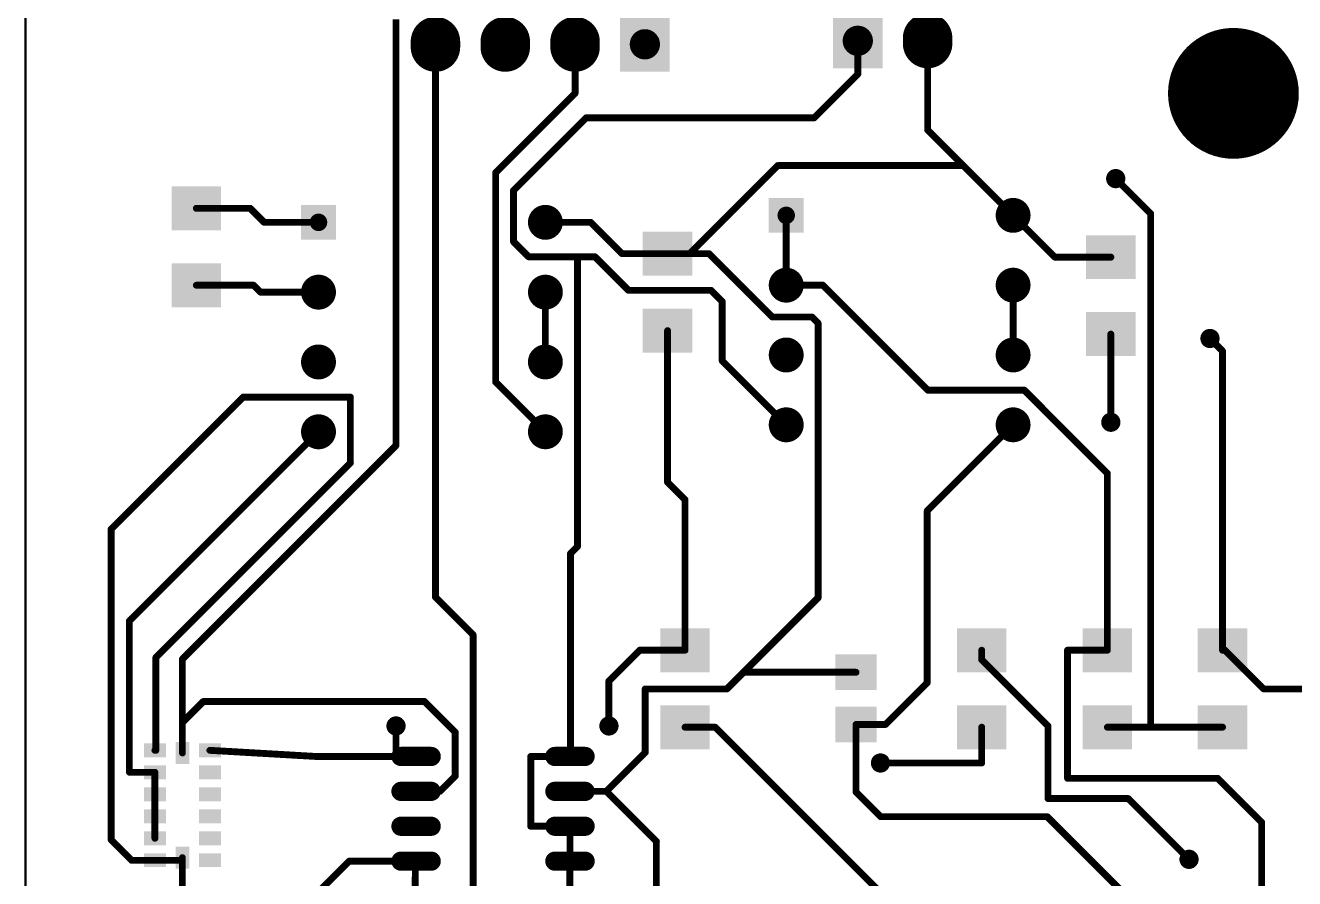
# Model space of a CAD drawing. Extents: x -199 to 545, y 218 to 570.
# Drawn here: x 229.46 to 275.64, y 441.32 to 472.36 of the extents above; entities that cross this region are included whole.
import ezdxf

# ---------------------------------------------------------------- set-up
doc = ezdxf.new("R2010")
doc.units = 0
doc.header["$MEASUREMENT"] = 0
doc.linetypes.add('PHANTOM2', pattern=[1.25, 0.625, -0.125, 0.125, -0.125, 0.125, -0.125])
doc.layers.get('0').update_dxf_attribs({"linetype": 'CONTINUOUS'})
for name, color, linetype in [('BOTTOMLAYER', 250, 'CONTINUOUS'), ('PADHOLELAYER', 255, 'CONTINUOUS'), ('TOPLAYER', 250, 'CONTINUOUS'), ('VIAHOLELAYER', 255, 'PHANTOM2')]:
    doc.layers.add(name, color=color, linetype=linetype)
doc.layers.add('Рамка2', color=7, linetype='CONTINUOUS', lineweight=25)

# ---------------------------------------------------------------- blocks, each defined once
blk = doc.blocks.new('HDR1X4___WA_2')
at = {"layer": 'BOTTOMLAYER', "const_width": 1.8}
for points in [[(2.54, 0.1), (2.54, -0.1)], [(5.08, 0.1), (5.08, -0.1)], [(7.62, 0.1), (7.62, -0.1)]]:
    blk.add_lwpolyline(points, dxfattribs=at)
at = {"layer": 'BOTTOMLAYER', "const_width": 0.9}
for points in [[(2.09, 0.1, 1), (2.99, 0.1, 1)], [(4.63, 0.1, 1), (5.53, 0.1, 1)], [(7.17, 0.1, 1), (8.07, 0.1, 1)], [(2.09, -0.1, 1), (2.99, -0.1, 1)], [(4.63, -0.1, 1), (5.53, -0.1, 1)], [(7.17, -0.1, 1), (8.07, -0.1, 1)]]:
    blk.add_lwpolyline(points, format="xyb", close=True, dxfattribs=at)
at = {"layer": 'BOTTOMLAYER'}
blk.add_solid([(-0.9, -1), (0.9, -1), (-0.9, 1), (0.9, 1)], dxfattribs=at)
at = {"layer": 'PADHOLELAYER', "const_width": 0.55}
for points in [[(-0.275, 0, 1), (0.275, 0, 1)], [(2.265, 0, 1), (2.815, 0, 1)], [(4.805, 0, 1), (5.355, 0, 1)], [(7.345, 0, 1), (7.895, 0, 1)]]:
    blk.add_lwpolyline(points, format="xyb", close=True, dxfattribs=at)
at = {"layer": 'TOPLAYER', "const_width": 1.8}
for points in [[(2.54, 0.1), (2.54, -0.1)], [(5.08, 0.1), (5.08, -0.1)], [(7.62, 0.1), (7.62, -0.1)]]:
    blk.add_lwpolyline(points, dxfattribs=at)
at = {"layer": 'TOPLAYER', "const_width": 0.9}
for points in [[(2.09, 0.1, 1), (2.99, 0.1, 1)], [(4.63, 0.1, 1), (5.53, 0.1, 1)], [(7.17, 0.1, 1), (8.07, 0.1, 1)], [(2.09, -0.1, 1), (2.99, -0.1, 1)], [(4.63, -0.1, 1), (5.53, -0.1, 1)], [(7.17, -0.1, 1), (8.07, -0.1, 1)]]:
    blk.add_lwpolyline(points, format="xyb", close=True, dxfattribs=at)
at = {"layer": 'TOPLAYER'}
blk.add_solid([(-0.9, -1), (0.9, -1), (-0.9, 1), (0.9, 1)], dxfattribs=at)
blk = doc.blocks.new('1206_11')
at = {"layer": 'TOPLAYER'}
for points in [[(-0.6, -0.9), (-0.6, 0.9), (-2.2, -0.9), (-2.2, 0.9)], [(2.2, -0.9), (2.2, 0.9), (0.6, -0.9), (0.6, 0.9)]]:
    blk.add_solid(points, dxfattribs=at)
blk = doc.blocks.new('1206_13')
at = {"layer": 'TOPLAYER'}
for points in [[(-0.6, -0.9), (-0.6, 0.9), (-2.2, -0.9), (-2.2, 0.9)], [(2.2, -0.9), (2.2, 0.9), (0.6, -0.9), (0.6, 0.9)]]:
    blk.add_solid(points, dxfattribs=at)
blk = doc.blocks.new('1206_14')
at = {"layer": 'TOPLAYER'}
for points in [[(-0.6, -0.9), (-0.6, 0.9), (-2.2, -0.9), (-2.2, 0.9)], [(2.2, -0.9), (2.2, 0.9), (0.6, -0.9), (0.6, 0.9)]]:
    blk.add_solid(points, dxfattribs=at)
blk = doc.blocks.new('1206_16')
at = {"layer": 'TOPLAYER'}
for points in [[(-0.6, -0.9), (-0.6, 0.9), (-2.2, -0.9), (-2.2, 0.9)], [(2.2, -0.9), (2.2, 0.9), (0.6, -0.9), (0.6, 0.9)]]:
    blk.add_solid(points, dxfattribs=at)
blk = doc.blocks.new('1206_18')
at = {"layer": 'TOPLAYER'}
for points in [[(-0.6, -0.9), (-0.6, 0.9), (-2.2, -0.9), (-2.2, 0.9)], [(2.2, -0.9), (2.2, 0.9), (0.6, -0.9), (0.6, 0.9)]]:
    blk.add_solid(points, dxfattribs=at)
blk = doc.blocks.new('1206_19')
at = {"layer": 'TOPLAYER'}
for points in [[(-0.6, -0.9), (-0.6, 0.9), (-2.2, -0.9), (-2.2, 0.9)], [(2.2, -0.9), (2.2, 0.9), (0.6, -0.9), (0.6, 0.9)]]:
    blk.add_solid(points, dxfattribs=at)
blk = doc.blocks.new('1206_20')
at = {"layer": 'TOPLAYER'}
for points in [[(-0.6, -0.9), (-0.6, 0.9), (-2.2, -0.9), (-2.2, 0.9)], [(2.2, -0.9), (2.2, 0.9), (0.6, -0.9), (0.6, 0.9)]]:
    blk.add_solid(points, dxfattribs=at)
blk = doc.blocks.new('B______21')
at = {"layer": 'BOTTOMLAYER', "const_width": 1.8}
blk.add_lwpolyline([(-1.143, -0.916), (-1.143, -1.116)], dxfattribs=at)
at = {"layer": 'BOTTOMLAYER', "const_width": 0.9}
for points in [[(-1.593, -0.916, 1), (-0.693, -0.916, 1)], [(-1.593, -1.116, 1), (-0.693, -1.116, 1)]]:
    blk.add_lwpolyline(points, format="xyb", close=True, dxfattribs=at)
at = {"layer": 'BOTTOMLAYER'}
blk.add_solid([(-4.583, -2.016), (-2.783, -2.016), (-4.583, -0.016), (-2.783, -0.016)], dxfattribs=at)
at = {"layer": 'PADHOLELAYER', "const_width": 0.55}
for points in [[(-3.958, -1.016, 1), (-3.408, -1.016, 1)], [(-1.418, -1.016, 1), (-0.868, -1.016, 1)]]:
    blk.add_lwpolyline(points, format="xyb", close=True, dxfattribs=at)
at = {"layer": 'TOPLAYER', "const_width": 1.8}
blk.add_lwpolyline([(-1.143, -0.916), (-1.143, -1.116)], dxfattribs=at)
at = {"layer": 'TOPLAYER', "const_width": 0.9}
for points in [[(-1.593, -0.916, 1), (-0.693, -0.916, 1)], [(-1.593, -1.116, 1), (-0.693, -1.116, 1)]]:
    blk.add_lwpolyline(points, format="xyb", close=True, dxfattribs=at)
at = {"layer": 'TOPLAYER'}
blk.add_solid([(-4.583, -2.016), (-2.783, -2.016), (-4.583, -0.016), (-2.783, -0.016)], dxfattribs=at)
blk = doc.blocks.new('PDIP8_24')
at = {"layer": 'BOTTOMLAYER', "const_width": 0.635}
for points in [[(7.938, 0, 1), (8.572, 0, 1)], [(-0.318, -2.54, 1), (0.318, -2.54, 1)], [(7.938, -2.54, 1), (8.572, -2.54, 1)], [(-0.318, -5.08, 1), (0.318, -5.08, 1)], [(7.938, -5.08, 1), (8.572, -5.08, 1)], [(-0.318, -7.62, 1), (0.318, -7.62, 1)], [(7.938, -7.62, 1), (8.572, -7.62, 1)]]:
    blk.add_lwpolyline(points, format="xyb", close=True, dxfattribs=at)
at = {"layer": 'BOTTOMLAYER'}
blk.add_solid([(-0.635, -0.635), (0.635, -0.635), (-0.635, 0.635), (0.635, 0.635)], dxfattribs=at)
at = {"layer": 'PADHOLELAYER', "const_width": 0.318}
for points in [[(-0.159, 0, 1), (0.159, 0, 1)], [(8.096, 0, 1), (8.414, 0, 1)], [(-0.159, -2.54, 1), (0.159, -2.54, 1)], [(8.096, -2.54, 1), (8.414, -2.54, 1)], [(-0.159, -5.08, 1), (0.159, -5.08, 1)], [(8.096, -5.08, 1), (8.414, -5.08, 1)], [(-0.159, -7.62, 1), (0.159, -7.62, 1)], [(8.096, -7.62, 1), (8.414, -7.62, 1)]]:
    blk.add_lwpolyline(points, format="xyb", close=True, dxfattribs=at)
at = {"layer": 'TOPLAYER', "const_width": 0.635}
for points in [[(7.938, 0, 1), (8.572, 0, 1)], [(-0.318, -2.54, 1), (0.318, -2.54, 1)], [(7.938, -2.54, 1), (8.572, -2.54, 1)], [(-0.318, -5.08, 1), (0.318, -5.08, 1)], [(7.938, -5.08, 1), (8.572, -5.08, 1)], [(-0.318, -7.62, 1), (0.318, -7.62, 1)], [(7.938, -7.62, 1), (8.572, -7.62, 1)]]:
    blk.add_lwpolyline(points, format="xyb", close=True, dxfattribs=at)
at = {"layer": 'TOPLAYER'}
blk.add_solid([(-0.635, -0.635), (0.635, -0.635), (-0.635, 0.635), (0.635, 0.635)], dxfattribs=at)
blk = doc.blocks.new('PDIP8_25')
at = {"layer": 'BOTTOMLAYER', "const_width": 0.635}
for points in [[(7.938, 0, 1), (8.572, 0, 1)], [(-0.318, -2.54, 1), (0.318, -2.54, 1)], [(7.938, -2.54, 1), (8.572, -2.54, 1)], [(-0.318, -5.08, 1), (0.318, -5.08, 1)], [(7.938, -5.08, 1), (8.572, -5.08, 1)], [(-0.318, -7.62, 1), (0.318, -7.62, 1)], [(7.938, -7.62, 1), (8.572, -7.62, 1)]]:
    blk.add_lwpolyline(points, format="xyb", close=True, dxfattribs=at)
at = {"layer": 'BOTTOMLAYER'}
blk.add_solid([(-0.635, -0.635), (0.635, -0.635), (-0.635, 0.635), (0.635, 0.635)], dxfattribs=at)
at = {"layer": 'PADHOLELAYER', "const_width": 0.318}
for points in [[(-0.159, 0, 1), (0.159, 0, 1)], [(8.096, 0, 1), (8.414, 0, 1)], [(-0.159, -2.54, 1), (0.159, -2.54, 1)], [(8.096, -2.54, 1), (8.414, -2.54, 1)], [(-0.159, -5.08, 1), (0.159, -5.08, 1)], [(8.096, -5.08, 1), (8.414, -5.08, 1)], [(-0.159, -7.62, 1), (0.159, -7.62, 1)], [(8.096, -7.62, 1), (8.414, -7.62, 1)]]:
    blk.add_lwpolyline(points, format="xyb", close=True, dxfattribs=at)
at = {"layer": 'TOPLAYER', "const_width": 0.635}
for points in [[(7.938, 0, 1), (8.572, 0, 1)], [(-0.318, -2.54, 1), (0.318, -2.54, 1)], [(7.938, -2.54, 1), (8.572, -2.54, 1)], [(-0.318, -5.08, 1), (0.318, -5.08, 1)], [(7.938, -5.08, 1), (8.572, -5.08, 1)], [(-0.318, -7.62, 1), (0.318, -7.62, 1)], [(7.938, -7.62, 1), (8.572, -7.62, 1)]]:
    blk.add_lwpolyline(points, format="xyb", close=True, dxfattribs=at)
at = {"layer": 'TOPLAYER'}
blk.add_solid([(-0.635, -0.635), (0.635, -0.635), (-0.635, 0.635), (0.635, 0.635)], dxfattribs=at)
blk = doc.blocks.new('C0805_32')
at = {"layer": 'TOPLAYER'}
for points in [[(-0.3, -0.75), (-0.3, 0.75), (-1.6, -0.75), (-1.6, 0.75)], [(1.6, -0.75), (1.6, 0.75), (0.3, -0.75), (0.3, 0.75)]]:
    blk.add_solid(points, dxfattribs=at)
blk = doc.blocks.new('SOJ80P300X0_12M_34')
at = {"layer": 'TOPLAYER'}
for points in [[(-0.6, 1.75), (-0.6, 2.25), (-1.4, 1.75), (-1.4, 2.25)], [(0.25, 2.305), (-0.25, 2.305), (0.25, 1.505), (-0.25, 1.505)], [(1.4, 1.75), (1.4, 2.25), (0.6, 1.75), (0.6, 2.25)], [(-0.6, 0.95), (-0.6, 1.45), (-1.4, 0.95), (-1.4, 1.45)], [(1.4, 0.95), (1.4, 1.45), (0.6, 0.95), (0.6, 1.45)], [(-0.6, 0.15), (-0.6, 0.65), (-1.4, 0.15), (-1.4, 0.65)], [(1.4, 0.15), (1.4, 0.65), (0.6, 0.15), (0.6, 0.65)], [(-0.6, -0.65), (-0.6, -0.15), (-1.4, -0.65), (-1.4, -0.15)], [(1.4, -0.65), (1.4, -0.15), (0.6, -0.65), (0.6, -0.15)], [(-0.6, -1.45), (-0.6, -0.95), (-1.4, -1.45), (-1.4, -0.95)], [(1.4, -1.45), (1.4, -0.95), (0.6, -1.45), (0.6, -0.95)], [(-0.6, -2.25), (-0.6, -1.75), (-1.4, -2.25), (-1.4, -1.75)], [(0.25, -1.505), (-0.25, -1.505), (0.25, -2.305), (-0.25, -2.305)], [(1.4, -2.25), (1.4, -1.75), (0.6, -2.25), (0.6, -1.75)]]:
    blk.add_solid(points, dxfattribs=at)
blk = doc.blocks.new('SOIC_8CM_35')
at = {"layer": 'TOPLAYER', "const_width": 0.7}
for points in [[(-3.35, 1.905), (-2.25, 1.905)], [(2.25, 1.905), (3.35, 1.905)], [(-3.35, 0.635), (-2.25, 0.635)], [(2.25, 0.635), (3.35, 0.635)], [(-3.35, -0.635), (-2.25, -0.635)], [(2.25, -0.635), (3.35, -0.635)], [(-3.35, -1.905), (-2.25, -1.905)], [(2.25, -1.905), (3.35, -1.905)]]:
    blk.add_lwpolyline(points, dxfattribs=at)
at = {"layer": 'TOPLAYER', "const_width": 0.35}
for points in [[(-3.525, 1.905, 1), (-3.175, 1.905, 1)], [(-2.425, 1.905, 1), (-2.075, 1.905, 1)], [(2.075, 1.905, 1), (2.425, 1.905, 1)], [(3.175, 1.905, 1), (3.525, 1.905, 1)], [(-3.525, 0.635, 1), (-3.175, 0.635, 1)], [(-2.425, 0.635, 1), (-2.075, 0.635, 1)], [(2.075, 0.635, 1), (2.425, 0.635, 1)], [(3.175, 0.635, 1), (3.525, 0.635, 1)], [(-3.525, -0.635, 1), (-3.175, -0.635, 1)], [(-2.425, -0.635, 1), (-2.075, -0.635, 1)], [(2.075, -0.635, 1), (2.425, -0.635, 1)], [(3.175, -0.635, 1), (3.525, -0.635, 1)], [(-3.525, -1.905, 1), (-3.175, -1.905, 1)], [(-2.425, -1.905, 1), (-2.075, -1.905, 1)], [(2.075, -1.905, 1), (2.425, -1.905, 1)], [(3.175, -1.905, 1), (3.525, -1.905, 1)]]:
    blk.add_lwpolyline(points, format="xyb", close=True, dxfattribs=at)
blk = doc.blocks.new('COM______36')
at = {"layer": 'BOTTOMLAYER'}
for points, const_width in [([(-13.685, -9.5, 1), (-11.305, -9.5, 1)], 2.38), ([(-4.577, -8.08, 1), (-3.732, -8.08, 1)], 0.845), ([(-1.808, -8.08, 1), (-0.963, -8.08, 1)], 0.845), ([(0.963, -8.08, 1), (1.808, -8.08, 1)], 0.845), ([(3.732, -8.08, 1), (4.577, -8.08, 1)], 0.845), ([(11.305, -9.5, 1), (13.685, -9.5, 1)], 2.38), ([(-3.193, -10.92, 1), (-2.348, -10.92, 1)], 0.845), ([(-0.422, -10.92, 1), (0.423, -10.92, 1)], 0.845), ([(2.348, -10.92, 1), (3.193, -10.92, 1)], 0.845), ([(5.118, -10.92, 1), (5.963, -10.92, 1)], 0.845)]:
    blk.add_lwpolyline(points, format="xyb", close=True, dxfattribs=dict(at, const_width=const_width))
blk.add_solid([(-4.695, -11.765), (-4.695, -10.075), (-6.385, -11.765), (-6.385, -10.075)], dxfattribs=at)
at = {"layer": 'PADHOLELAYER'}
for points, const_width in [([(-4.427, -8.08, 1), (-3.882, -8.08, 1)], 0.545), ([(-1.658, -8.08, 1), (-1.113, -8.08, 1)], 0.545), ([(1.113, -8.08, 1), (1.658, -8.08, 1)], 0.545), ([(3.882, -8.08, 1), (4.427, -8.08, 1)], 0.545), ([(-13.31, -9.5, 1), (-11.68, -9.5, 1)], 1.63), ([(11.68, -9.5, 1), (13.31, -9.5, 1)], 1.63), ([(-5.812, -10.92, 1), (-5.267, -10.92, 1)], 0.545), ([(-3.043, -10.92, 1), (-2.498, -10.92, 1)], 0.545), ([(-0.272, -10.92, 1), (0.273, -10.92, 1)], 0.545), ([(2.498, -10.92, 1), (3.043, -10.92, 1)], 0.545), ([(5.268, -10.92, 1), (5.813, -10.92, 1)], 0.545)]:
    blk.add_lwpolyline(points, format="xyb", close=True, dxfattribs=dict(at, const_width=const_width))
at = {"layer": 'TOPLAYER'}
for points, const_width in [([(-13.685, -9.5, 1), (-11.305, -9.5, 1)], 2.38), ([(-4.577, -8.08, 1), (-3.732, -8.08, 1)], 0.845), ([(-1.808, -8.08, 1), (-0.963, -8.08, 1)], 0.845), ([(0.963, -8.08, 1), (1.808, -8.08, 1)], 0.845), ([(3.732, -8.08, 1), (4.577, -8.08, 1)], 0.845), ([(11.305, -9.5, 1), (13.685, -9.5, 1)], 2.38), ([(-3.193, -10.92, 1), (-2.348, -10.92, 1)], 0.845), ([(-0.422, -10.92, 1), (0.423, -10.92, 1)], 0.845), ([(2.348, -10.92, 1), (3.193, -10.92, 1)], 0.845), ([(5.118, -10.92, 1), (5.963, -10.92, 1)], 0.845)]:
    blk.add_lwpolyline(points, format="xyb", close=True, dxfattribs=dict(at, const_width=const_width))
blk.add_solid([(-4.695, -11.765), (-4.695, -10.075), (-6.385, -11.765), (-6.385, -10.075)], dxfattribs=at)

msp = doc.modelspace()

# ---------------------------------------------------------------- linework, layer by layer
at = {"linetype": 'Continuous', "lineweight": 50}
msp.add_lwpolyline([(229.455, 404.291), (304.455, 404.291), (304.455, 479.291), (229.455, 479.291)], close=True, dxfattribs=at)
at = {"layer": 'TOPLAYER', "const_width": 0.25}
for points in [[(242.941, 457.081), (242.941, 472.581)], [(244.376, 451.562), (244.376, 471.676)], [(249.456, 469.899), (249.456, 471.676)], [(259.743, 470.588), (259.743, 471.803)], [(262.283, 468.564), (262.283, 471.803)], [(258.155, 469), (259.743, 470.588)], [(246.566, 467.009), (249.456, 469.899)], [(247.216, 466.359), (249.857, 469)], [(249.857, 469), (258.155, 469)], [(262.283, 468.564), (263.584, 467.263)], [(253.621, 464.059), (256.825, 467.263)], [(256.825, 467.263), (263.584, 467.263)], [(263.584, 467.263), (265.394, 465.453)], [(246.566, 459.389), (246.566, 467.009)], [(269.128, 466.79), (270.398, 465.52)], [(247.216, 464.496), (247.216, 466.359)], [(235.676, 465.71), (237.632, 465.71)], [(237.632, 465.71), (238.143, 465.199)], [(257.139, 462.913), (257.139, 465.453)], [(265.394, 465.453), (266.915, 463.932)], [(270.398, 446.832), (270.398, 465.52)], [(238.143, 465.199), (240.121, 465.199)], [(248.376, 465.199), (250.027, 465.199)], [(250.027, 465.199), (251.167, 464.059)], [(247.216, 464.496), (247.767, 463.945)], [(251.167, 464.059), (252.821, 464.059)], [(252.821, 464.059), (253.621, 464.059)], [(253.621, 464.059), (254.333, 464.059)], [(254.333, 464.059), (256.639, 461.753)], [(247.767, 463.945), (249.545, 463.945)], [(249.545, 463.945), (250.18, 463.945)], [(249.545, 453.404), (249.545, 463.945)], [(250.18, 463.945), (251.399, 462.726)], [(266.915, 463.932), (268.95, 463.932)], [(235.676, 462.91), (237.759, 462.91)], [(237.759, 462.91), (238.01, 462.659)], [(238.01, 462.659), (240.121, 462.659)], [(248.376, 460.119), (248.376, 462.659)], [(251.399, 462.726), (254.405, 462.726)], [(254.405, 462.726), (254.808, 462.323)], [(257.139, 462.913), (258.467, 462.913)], [(258.467, 462.913), (262.286, 459.094)], [(265.394, 460.373), (265.394, 462.913)], [(254.808, 460.165), (254.808, 462.323)], [(256.639, 461.753), (258.078, 461.753)], [(258.078, 461.753), (258.299, 461.532)], [(252.821, 455.741), (252.821, 461.259)], [(258.299, 451.542), (258.299, 461.532)], [(268.95, 457.926), (268.95, 461.132)], [(272.557, 460.974), (273.014, 460.516)], [(273.014, 449.632), (273.014, 460.516)], [(254.808, 460.165), (257.139, 457.833)], [(246.566, 459.389), (248.376, 457.579)], [(262.286, 459.094), (265.801, 459.094)], [(265.801, 459.094), (268.823, 456.071)], [(232.578, 454.039), (237.378, 458.84)], [(237.378, 458.84), (241.281, 458.84)], [(241.281, 456.444), (241.281, 458.84)], [(233.238, 450.696), (240.121, 457.579)], [(262.27, 454.709), (265.394, 457.833)], [(235.168, 449.308), (242.941, 457.081)], [(234.203, 449.366), (241.281, 456.444)], [(252.821, 455.741), (253.456, 455.106)], [(268.823, 449.632), (268.823, 456.071)], [(253.456, 449.632), (253.456, 455.106)], [(262.27, 448.451), (262.27, 454.709)], [(232.578, 442.736), (232.578, 454.039)], [(249.291, 453.15), (249.545, 453.404)], [(249.291, 445.768), (249.291, 453.15)], [(244.376, 451.562), (245.746, 450.192)], [(255.588, 448.831), (258.299, 451.542)], [(233.238, 445.2), (233.238, 450.696)], [(245.746, 434.671), (245.746, 450.192)], [(234.203, 445.99), (234.203, 449.366)], [(235.168, 447.004), (235.168, 449.308)], [(250.688, 448.515), (251.805, 449.632)], [(251.805, 449.632), (253.456, 449.632)], [(264.251, 449.29), (264.251, 449.632)], [(264.251, 449.29), (266.664, 446.877)], [(267.376, 449.632), (268.823, 449.632)], [(267.376, 444.972), (267.376, 449.632)], [(273.014, 449.632), (273.104, 449.632)], [(273.104, 449.632), (274.513, 448.223)], [(254.98, 448.223), (255.588, 448.831)], [(255.588, 448.831), (259.679, 448.831)], [(250.688, 446.877), (250.688, 448.515)], [(260.749, 446.931), (262.27, 448.451)], [(252.009, 445.911), (252.009, 448.223)], [(252.009, 448.223), (254.98, 448.223)], [(274.513, 448.223), (278.399, 448.223)], [(235.168, 447.004), (235.93, 447.766)], [(235.93, 447.766), (243.979, 447.766)], [(243.979, 447.766), (245.096, 446.648)], [(235.168, 445.895), (235.168, 447.004)], [(259.679, 444.472), (259.679, 446.931)], [(259.679, 446.931), (260.749, 446.931)], [(242.941, 445.768), (242.941, 446.877)], [(245.096, 445.054), (245.096, 446.648)], [(253.456, 446.832), (254.552, 446.832)], [(254.552, 446.832), (261.965, 439.418)], [(264.251, 445.53), (264.251, 446.832)], [(266.664, 444.235), (266.664, 446.877)], [(268.823, 446.832), (270.398, 446.832)], [(270.398, 446.832), (273.014, 446.832)], [(234.168, 445.99), (234.203, 445.99)], [(236.168, 445.99), (240.013, 445.768)], [(240.013, 445.768), (242.941, 445.768)], [(242.941, 445.768), (243.671, 445.768)], [(247.843, 445.768), (249.271, 445.768)], [(247.843, 443.228), (247.843, 445.768)], [(249.271, 445.768), (249.291, 445.768)], [(250.596, 444.498), (252.009, 445.911)], [(260.568, 445.53), (264.251, 445.53)], [(233.238, 445.2), (233.248, 445.19)], [(233.248, 445.19), (234.168, 445.19)], [(234.168, 444.39), (234.168, 445.19)], [(244.541, 444.498), (245.096, 445.054)], [(267.376, 444.972), (272.837, 444.972)], [(272.837, 444.972), (274.437, 443.371)], [(234.168, 443.59), (234.168, 444.39)], [(243.671, 444.498), (244.541, 444.498)], [(249.271, 444.498), (250.596, 444.498)], [(250.596, 444.498), (252.415, 442.679)], [(259.679, 444.472), (260.577, 443.575)], [(266.664, 444.235), (269.585, 444.235)], [(269.585, 444.235), (271.795, 442.025)], [(234.168, 442.79), (234.168, 443.59)], [(247.843, 443.228), (249.271, 443.228)], [(249.271, 441.958), (249.271, 443.228)], [(260.577, 443.575), (266.636, 443.575)], [(266.636, 443.575), (270.03, 440.18)], [(274.437, 434.558), (274.437, 443.371)], [(232.578, 442.736), (233.324, 441.99)], [(252.415, 440.688), (252.415, 442.679)], [(233.324, 441.99), (234.168, 441.99)], [(234.168, 441.99), (235.168, 441.99)], [(235.168, 441.99), (235.168, 442.085)], [(235.168, 439.663), (235.168, 441.99)], [(239.232, 439.949), (241.241, 441.958)], [(241.241, 441.958), (243.652, 441.958)], [(243.493, 433.475), (243.652, 441.958)], [(243.652, 441.958), (243.671, 441.958)], [(249.265, 433.678), (249.265, 441.958)], [(249.265, 441.958), (249.271, 441.958)]]:
    msp.add_lwpolyline(points, dxfattribs=at)
at = {"layer": 'TOPLAYER'}
for points, const_width in [([(244.314, 471.676, 1), (244.439, 471.676, 1)], 0.125), ([(249.394, 471.676, 1), (249.519, 471.676, 1)], 0.125), ([(259.681, 471.803, 1), (259.806, 471.803, 1)], 0.125), ([(262.221, 471.803, 1), (262.346, 471.803, 1)], 0.125), ([(259.681, 470.588, 1), (259.806, 470.588, 1)], 0.125), ([(259.681, 470.588, 1), (259.806, 470.588, 1)], 0.125), ([(249.394, 469.899, 1), (249.519, 469.899, 1)], 0.125), ([(249.394, 469.899, 1), (249.519, 469.899, 1)], 0.125), ([(249.794, 469, 1), (249.919, 469, 1)], 0.125), ([(249.794, 469, 1), (249.919, 469, 1)], 0.125), ([(258.093, 469, 1), (258.218, 469, 1)], 0.125), ([(258.093, 469, 1), (258.218, 469, 1)], 0.125), ([(262.221, 468.564, 1), (262.346, 468.564, 1)], 0.125), ([(262.221, 468.564, 1), (262.346, 468.564, 1)], 0.125), ([(256.763, 467.263, 1), (256.888, 467.263, 1)], 0.125), ([(256.763, 467.263, 1), (256.888, 467.263, 1)], 0.125), ([(263.522, 467.263, 1), (263.647, 467.263, 1)], 0.125), ([(263.522, 467.263, 1), (263.647, 467.263, 1)], 0.125), ([(263.522, 467.263, 1), (263.647, 467.263, 1)], 0.125), ([(246.504, 467.009, 1), (246.629, 467.009, 1)], 0.125), ([(246.504, 467.009, 1), (246.629, 467.009, 1)], 0.125), ([(268.953, 466.79, 1), (269.303, 466.79, 1)], 0.35), ([(269.066, 466.79, 1), (269.191, 466.79, 1)], 0.125), ([(247.154, 466.359, 1), (247.279, 466.359, 1)], 0.125), ([(247.154, 466.359, 1), (247.279, 466.359, 1)], 0.125), ([(235.614, 465.71, 1), (235.739, 465.71, 1)], 0.125), ([(237.57, 465.71, 1), (237.695, 465.71, 1)], 0.125), ([(237.57, 465.71, 1), (237.695, 465.71, 1)], 0.125), ([(257.077, 465.453, 1), (257.202, 465.453, 1)], 0.125), ([(265.332, 465.453, 1), (265.457, 465.453, 1)], 0.125), ([(265.332, 465.453, 1), (265.457, 465.453, 1)], 0.125), ([(270.336, 465.52, 1), (270.461, 465.52, 1)], 0.125), ([(270.336, 465.52, 1), (270.461, 465.52, 1)], 0.125), ([(238.081, 465.199, 1), (238.206, 465.199, 1)], 0.125), ([(238.081, 465.199, 1), (238.206, 465.199, 1)], 0.125), ([(240.059, 465.199, 1), (240.184, 465.199, 1)], 0.125), ([(248.314, 465.199, 1), (248.439, 465.199, 1)], 0.125), ([(249.965, 465.199, 1), (250.09, 465.199, 1)], 0.125), ([(249.965, 465.199, 1), (250.09, 465.199, 1)], 0.125), ([(247.154, 464.496, 1), (247.279, 464.496, 1)], 0.125), ([(247.154, 464.496, 1), (247.279, 464.496, 1)], 0.125), ([(251.105, 464.059, 1), (251.23, 464.059, 1)], 0.125), ([(251.105, 464.059, 1), (251.23, 464.059, 1)], 0.125), ([(252.759, 464.059, 1), (252.884, 464.059, 1)], 0.125), ([(252.759, 464.059, 1), (252.884, 464.059, 1)], 0.125), ([(253.559, 464.059, 1), (253.684, 464.059, 1)], 0.125), ([(253.559, 464.059, 1), (253.684, 464.059, 1)], 0.125), ([(253.559, 464.059, 1), (253.684, 464.059, 1)], 0.125), ([(254.271, 464.059, 1), (254.396, 464.059, 1)], 0.125), ([(254.271, 464.059, 1), (254.396, 464.059, 1)], 0.125), ([(247.704, 463.945, 1), (247.829, 463.945, 1)], 0.125), ([(247.704, 463.945, 1), (247.829, 463.945, 1)], 0.125), ([(249.482, 463.945, 1), (249.607, 463.945, 1)], 0.125), ([(249.482, 463.945, 1), (249.607, 463.945, 1)], 0.125), ([(249.482, 463.945, 1), (249.607, 463.945, 1)], 0.125), ([(250.117, 463.945, 1), (250.242, 463.945, 1)], 0.125), ([(250.117, 463.945, 1), (250.242, 463.945, 1)], 0.125), ([(266.853, 463.932, 1), (266.978, 463.932, 1)], 0.125), ([(266.853, 463.932, 1), (266.978, 463.932, 1)], 0.125), ([(268.888, 463.932, 1), (269.013, 463.932, 1)], 0.125), ([(235.614, 462.91, 1), (235.739, 462.91, 1)], 0.125), ([(237.697, 462.91, 1), (237.822, 462.91, 1)], 0.125), ([(237.697, 462.91, 1), (237.822, 462.91, 1)], 0.125), ([(237.948, 462.659, 1), (238.073, 462.659, 1)], 0.125), ([(237.948, 462.659, 1), (238.073, 462.659, 1)], 0.125), ([(240.059, 462.659, 1), (240.184, 462.659, 1)], 0.125), ([(248.314, 462.659, 1), (248.439, 462.659, 1)], 0.125), ([(251.337, 462.726, 1), (251.462, 462.726, 1)], 0.125), ([(251.337, 462.726, 1), (251.462, 462.726, 1)], 0.125), ([(254.342, 462.726, 1), (254.467, 462.726, 1)], 0.125), ([(254.342, 462.726, 1), (254.467, 462.726, 1)], 0.125), ([(257.077, 462.913, 1), (257.202, 462.913, 1)], 0.125), ([(257.077, 462.913, 1), (257.202, 462.913, 1)], 0.125), ([(258.404, 462.913, 1), (258.529, 462.913, 1)], 0.125), ([(258.404, 462.913, 1), (258.529, 462.913, 1)], 0.125), ([(265.332, 462.913, 1), (265.457, 462.913, 1)], 0.125), ([(254.746, 462.323, 1), (254.871, 462.323, 1)], 0.125), ([(254.746, 462.323, 1), (254.871, 462.323, 1)], 0.125), ([(256.577, 461.753, 1), (256.702, 461.753, 1)], 0.125), ([(256.577, 461.753, 1), (256.702, 461.753, 1)], 0.125), ([(258.016, 461.753, 1), (258.141, 461.753, 1)], 0.125), ([(258.016, 461.753, 1), (258.141, 461.753, 1)], 0.125), ([(252.759, 461.259, 1), (252.884, 461.259, 1)], 0.125), ([(258.237, 461.532, 1), (258.362, 461.532, 1)], 0.125), ([(258.237, 461.532, 1), (258.362, 461.532, 1)], 0.125), ([(268.888, 461.132, 1), (269.013, 461.132, 1)], 0.125), ([(272.382, 460.974, 1), (272.732, 460.974, 1)], 0.35), ([(272.495, 460.974, 1), (272.62, 460.974, 1)], 0.125), ([(265.332, 460.373, 1), (265.457, 460.373, 1)], 0.125), ([(272.952, 460.516, 1), (273.077, 460.516, 1)], 0.125), ([(272.952, 460.516, 1), (273.077, 460.516, 1)], 0.125), ([(248.314, 460.119, 1), (248.439, 460.119, 1)], 0.125), ([(254.746, 460.165, 1), (254.871, 460.165, 1)], 0.125), ([(254.746, 460.165, 1), (254.871, 460.165, 1)], 0.125), ([(246.504, 459.389, 1), (246.629, 459.389, 1)], 0.125), ([(246.504, 459.389, 1), (246.629, 459.389, 1)], 0.125), ([(262.224, 459.094, 1), (262.349, 459.094, 1)], 0.125), ([(262.224, 459.094, 1), (262.349, 459.094, 1)], 0.125), ([(265.738, 459.094, 1), (265.863, 459.094, 1)], 0.125), ([(265.738, 459.094, 1), (265.863, 459.094, 1)], 0.125), ([(237.316, 458.84, 1), (237.441, 458.84, 1)], 0.125), ([(237.316, 458.84, 1), (237.441, 458.84, 1)], 0.125), ([(241.219, 458.84, 1), (241.344, 458.84, 1)], 0.125), ([(241.219, 458.84, 1), (241.344, 458.84, 1)], 0.125), ([(268.775, 457.926, 1), (269.125, 457.926, 1)], 0.35), ([(240.059, 457.579, 1), (240.184, 457.579, 1)], 0.125), ([(248.314, 457.579, 1), (248.439, 457.579, 1)], 0.125), ([(257.077, 457.833, 1), (257.202, 457.833, 1)], 0.125), ([(265.332, 457.833, 1), (265.457, 457.833, 1)], 0.125), ([(268.888, 457.926, 1), (269.013, 457.926, 1)], 0.125), ([(242.878, 457.081, 1), (243.003, 457.081, 1)], 0.125), ([(242.878, 457.081, 1), (243.003, 457.081, 1)], 0.125), ([(241.219, 456.444, 1), (241.344, 456.444, 1)], 0.125), ([(241.219, 456.444, 1), (241.344, 456.444, 1)], 0.125), ([(252.759, 455.741, 1), (252.884, 455.741, 1)], 0.125), ([(252.759, 455.741, 1), (252.884, 455.741, 1)], 0.125), ([(268.761, 456.071, 1), (268.886, 456.071, 1)], 0.125), ([(268.761, 456.071, 1), (268.886, 456.071, 1)], 0.125), ([(253.394, 455.106, 1), (253.519, 455.106, 1)], 0.125), ([(253.394, 455.106, 1), (253.519, 455.106, 1)], 0.125), ([(262.208, 454.709, 1), (262.333, 454.709, 1)], 0.125), ([(262.208, 454.709, 1), (262.333, 454.709, 1)], 0.125), ([(232.515, 454.039, 1), (232.64, 454.039, 1)], 0.125), ([(232.515, 454.039, 1), (232.64, 454.039, 1)], 0.125), ([(249.482, 453.404, 1), (249.607, 453.404, 1)], 0.125), ([(249.482, 453.404, 1), (249.607, 453.404, 1)], 0.125), ([(249.228, 453.15, 1), (249.353, 453.15, 1)], 0.125), ([(249.228, 453.15, 1), (249.353, 453.15, 1)], 0.125), ([(244.314, 451.562, 1), (244.439, 451.562, 1)], 0.125), ([(244.314, 451.562, 1), (244.439, 451.562, 1)], 0.125), ([(258.237, 451.542, 1), (258.362, 451.542, 1)], 0.125), ([(258.237, 451.542, 1), (258.362, 451.542, 1)], 0.125), ([(233.176, 450.696, 1), (233.301, 450.696, 1)], 0.125), ([(233.176, 450.696, 1), (233.301, 450.696, 1)], 0.125), ([(245.684, 450.192, 1), (245.809, 450.192, 1)], 0.125), ([(245.684, 450.192, 1), (245.809, 450.192, 1)], 0.125), ([(234.141, 449.366, 1), (234.266, 449.366, 1)], 0.125), ([(234.141, 449.366, 1), (234.266, 449.366, 1)], 0.125), ([(235.106, 449.308, 1), (235.231, 449.308, 1)], 0.125), ([(235.106, 449.308, 1), (235.231, 449.308, 1)], 0.125), ([(251.743, 449.632, 1), (251.868, 449.632, 1)], 0.125), ([(251.743, 449.632, 1), (251.868, 449.632, 1)], 0.125), ([(253.394, 449.632, 1), (253.519, 449.632, 1)], 0.125), ([(253.394, 449.632, 1), (253.519, 449.632, 1)], 0.125), ([(264.189, 449.632, 1), (264.314, 449.632, 1)], 0.125), ([(264.189, 449.29, 1), (264.314, 449.29, 1)], 0.125), ([(264.189, 449.29, 1), (264.314, 449.29, 1)], 0.125), ([(267.313, 449.632, 1), (267.438, 449.632, 1)], 0.125), ([(267.313, 449.632, 1), (267.438, 449.632, 1)], 0.125), ([(268.761, 449.632, 1), (268.886, 449.632, 1)], 0.125), ([(268.761, 449.632, 1), (268.886, 449.632, 1)], 0.125), ([(272.952, 449.632, 1), (273.077, 449.632, 1)], 0.125), ([(272.952, 449.632, 1), (273.077, 449.632, 1)], 0.125), ([(273.041, 449.632, 1), (273.166, 449.632, 1)], 0.125), ([(273.041, 449.632, 1), (273.166, 449.632, 1)], 0.125), ([(255.526, 448.831, 1), (255.651, 448.831, 1)], 0.125), ([(255.526, 448.831, 1), (255.651, 448.831, 1)], 0.125), ([(255.526, 448.831, 1), (255.651, 448.831, 1)], 0.125), ([(259.617, 448.831, 1), (259.742, 448.831, 1)], 0.125), ([(250.625, 448.515, 1), (250.75, 448.515, 1)], 0.125), ([(250.625, 448.515, 1), (250.75, 448.515, 1)], 0.125), ([(262.208, 448.451, 1), (262.333, 448.451, 1)], 0.125), ([(262.208, 448.451, 1), (262.333, 448.451, 1)], 0.125), ([(251.946, 448.223, 1), (252.071, 448.223, 1)], 0.125), ([(251.946, 448.223, 1), (252.071, 448.223, 1)], 0.125), ([(254.918, 448.223, 1), (255.043, 448.223, 1)], 0.125), ([(254.918, 448.223, 1), (255.043, 448.223, 1)], 0.125), ([(274.451, 448.223, 1), (274.576, 448.223, 1)], 0.125), ([(274.451, 448.223, 1), (274.576, 448.223, 1)], 0.125), ([(235.868, 447.766, 1), (235.993, 447.766, 1)], 0.125), ([(235.868, 447.766, 1), (235.993, 447.766, 1)], 0.125), ([(243.916, 447.766, 1), (244.041, 447.766, 1)], 0.125), ([(243.916, 447.766, 1), (244.041, 447.766, 1)], 0.125), ([(235.106, 447.004, 1), (235.231, 447.004, 1)], 0.125), ([(235.106, 447.004, 1), (235.231, 447.004, 1)], 0.125), ([(235.106, 447.004, 1), (235.231, 447.004, 1)], 0.125), ([(242.766, 446.877, 1), (243.116, 446.877, 1)], 0.35), ([(250.513, 446.877, 1), (250.863, 446.877, 1)], 0.35), ([(259.617, 446.931, 1), (259.742, 446.931, 1)], 0.125), ([(259.617, 446.931, 1), (259.742, 446.931, 1)], 0.125), ([(260.687, 446.931, 1), (260.812, 446.931, 1)], 0.125), ([(260.687, 446.931, 1), (260.812, 446.931, 1)], 0.125), ([(242.878, 446.877, 1), (243.003, 446.877, 1)], 0.125), ([(245.034, 446.648, 1), (245.159, 446.648, 1)], 0.125), ([(245.034, 446.648, 1), (245.159, 446.648, 1)], 0.125), ([(250.625, 446.877, 1), (250.75, 446.877, 1)], 0.125), ([(253.394, 446.832, 1), (253.519, 446.832, 1)], 0.125), ([(254.489, 446.832, 1), (254.614, 446.832, 1)], 0.125), ([(254.489, 446.832, 1), (254.614, 446.832, 1)], 0.125), ([(264.189, 446.832, 1), (264.314, 446.832, 1)], 0.125), ([(266.602, 446.877, 1), (266.727, 446.877, 1)], 0.125), ([(266.602, 446.877, 1), (266.727, 446.877, 1)], 0.125), ([(268.761, 446.832, 1), (268.886, 446.832, 1)], 0.125), ([(270.336, 446.832, 1), (270.461, 446.832, 1)], 0.125), ([(270.336, 446.832, 1), (270.461, 446.832, 1)], 0.125), ([(270.336, 446.832, 1), (270.461, 446.832, 1)], 0.125), ([(272.952, 446.832, 1), (273.077, 446.832, 1)], 0.125), ([(234.106, 445.99, 1), (234.231, 445.99, 1)], 0.125), ([(234.141, 445.99, 1), (234.266, 445.99, 1)], 0.125), ([(234.141, 445.99, 1), (234.266, 445.99, 1)], 0.125), ([(236.106, 445.99, 1), (236.231, 445.99, 1)], 0.125), ([(235.106, 445.895, 1), (235.231, 445.895, 1)], 0.125), ([(239.951, 445.768, 1), (240.076, 445.768, 1)], 0.125), ([(239.951, 445.768, 1), (240.076, 445.768, 1)], 0.125), ([(242.878, 445.768, 1), (243.003, 445.768, 1)], 0.125), ([(242.878, 445.768, 1), (243.003, 445.768, 1)], 0.125), ([(242.878, 445.768, 1), (243.003, 445.768, 1)], 0.125), ([(243.609, 445.768, 1), (243.734, 445.768, 1)], 0.125), ([(247.781, 445.768, 1), (247.906, 445.768, 1)], 0.125), ([(247.781, 445.768, 1), (247.906, 445.768, 1)], 0.125), ([(249.209, 445.768, 1), (249.334, 445.768, 1)], 0.125), ([(249.209, 445.768, 1), (249.334, 445.768, 1)], 0.125), ([(249.228, 445.768, 1), (249.353, 445.768, 1)], 0.125), ([(249.228, 445.768, 1), (249.353, 445.768, 1)], 0.125), ([(251.946, 445.911, 1), (252.071, 445.911, 1)], 0.125), ([(251.946, 445.911, 1), (252.071, 445.911, 1)], 0.125), ([(260.393, 445.53, 1), (260.743, 445.53, 1)], 0.35), ([(260.506, 445.53, 1), (260.631, 445.53, 1)], 0.125), ([(264.189, 445.53, 1), (264.314, 445.53, 1)], 0.125), ([(264.189, 445.53, 1), (264.314, 445.53, 1)], 0.125), ([(233.176, 445.2, 1), (233.301, 445.2, 1)], 0.125), ([(233.176, 445.2, 1), (233.301, 445.2, 1)], 0.125), ([(233.185, 445.19, 1), (233.31, 445.19, 1)], 0.125), ([(233.185, 445.19, 1), (233.31, 445.19, 1)], 0.125), ([(234.106, 445.19, 1), (234.231, 445.19, 1)], 0.125), ([(234.106, 445.19, 1), (234.231, 445.19, 1)], 0.125), ([(245.034, 445.054, 1), (245.159, 445.054, 1)], 0.125), ([(245.034, 445.054, 1), (245.159, 445.054, 1)], 0.125), ([(267.313, 444.972, 1), (267.438, 444.972, 1)], 0.125), ([(267.313, 444.972, 1), (267.438, 444.972, 1)], 0.125), ([(272.774, 444.972, 1), (272.899, 444.972, 1)], 0.125), ([(272.774, 444.972, 1), (272.899, 444.972, 1)], 0.125), ([(234.106, 444.39, 1), (234.231, 444.39, 1)], 0.125), ([(234.106, 444.39, 1), (234.231, 444.39, 1)], 0.125), ([(243.609, 444.498, 1), (243.734, 444.498, 1)], 0.125), ([(244.479, 444.498, 1), (244.604, 444.498, 1)], 0.125), ([(244.479, 444.498, 1), (244.604, 444.498, 1)], 0.125), ([(249.209, 444.498, 1), (249.334, 444.498, 1)], 0.125), ([(250.533, 444.498, 1), (250.658, 444.498, 1)], 0.125), ([(250.533, 444.498, 1), (250.658, 444.498, 1)], 0.125), ([(250.533, 444.498, 1), (250.658, 444.498, 1)], 0.125), ([(259.617, 444.472, 1), (259.742, 444.472, 1)], 0.125), ([(259.617, 444.472, 1), (259.742, 444.472, 1)], 0.125), ([(266.602, 444.235, 1), (266.727, 444.235, 1)], 0.125), ([(266.602, 444.235, 1), (266.727, 444.235, 1)], 0.125), ([(269.523, 444.235, 1), (269.648, 444.235, 1)], 0.125), ([(269.523, 444.235, 1), (269.648, 444.235, 1)], 0.125), ([(234.106, 443.59, 1), (234.231, 443.59, 1)], 0.125), ([(234.106, 443.59, 1), (234.231, 443.59, 1)], 0.125), ([(247.781, 443.228, 1), (247.906, 443.228, 1)], 0.125), ([(247.781, 443.228, 1), (247.906, 443.228, 1)], 0.125), ([(249.209, 443.228, 1), (249.334, 443.228, 1)], 0.125), ([(249.209, 443.228, 1), (249.334, 443.228, 1)], 0.125), ([(260.515, 443.575, 1), (260.64, 443.575, 1)], 0.125), ([(260.515, 443.575, 1), (260.64, 443.575, 1)], 0.125), ([(266.574, 443.575, 1), (266.699, 443.575, 1)], 0.125), ([(266.574, 443.575, 1), (266.699, 443.575, 1)], 0.125), ([(274.374, 443.371, 1), (274.499, 443.371, 1)], 0.125), ([(274.374, 443.371, 1), (274.499, 443.371, 1)], 0.125), ([(234.106, 442.79, 1), (234.231, 442.79, 1)], 0.125), ([(232.515, 442.736, 1), (232.64, 442.736, 1)], 0.125), ([(232.515, 442.736, 1), (232.64, 442.736, 1)], 0.125), ([(252.353, 442.679, 1), (252.478, 442.679, 1)], 0.125), ([(252.353, 442.679, 1), (252.478, 442.679, 1)], 0.125), ([(233.261, 441.99, 1), (233.386, 441.99, 1)], 0.125), ([(233.261, 441.99, 1), (233.386, 441.99, 1)], 0.125), ([(234.106, 441.99, 1), (234.231, 441.99, 1)], 0.125), ([(234.106, 441.99, 1), (234.231, 441.99, 1)], 0.125), ([(235.106, 442.085, 1), (235.231, 442.085, 1)], 0.125), ([(235.106, 441.99, 1), (235.231, 441.99, 1)], 0.125), ([(235.106, 441.99, 1), (235.231, 441.99, 1)], 0.125), ([(235.106, 441.99, 1), (235.231, 441.99, 1)], 0.125), ([(241.179, 441.958, 1), (241.304, 441.958, 1)], 0.125), ([(241.179, 441.958, 1), (241.304, 441.958, 1)], 0.125), ([(243.59, 441.958, 1), (243.715, 441.958, 1)], 0.125), ([(243.59, 441.958, 1), (243.715, 441.958, 1)], 0.125), ([(243.59, 441.958, 1), (243.715, 441.958, 1)], 0.125), ([(243.609, 441.958, 1), (243.734, 441.958, 1)], 0.125), ([(249.203, 441.958, 1), (249.328, 441.958, 1)], 0.125), ([(249.203, 441.958, 1), (249.328, 441.958, 1)], 0.125), ([(249.209, 441.958, 1), (249.334, 441.958, 1)], 0.125), ([(249.209, 441.958, 1), (249.334, 441.958, 1)], 0.125), ([(271.62, 442.025, 1), (271.97, 442.025, 1)], 0.35), ([(271.733, 442.025, 1), (271.858, 442.025, 1)], 0.125)]:
    msp.add_lwpolyline(points, format="xyb", close=True, dxfattribs=dict(at, const_width=const_width))
at = {"layer": 'VIAHOLELAYER', "const_width": 0.25}
for points in [[(269.003, 466.79, 1), (269.253, 466.79, 1)], [(272.432, 460.974, 1), (272.682, 460.974, 1)], [(268.825, 457.926, 1), (269.075, 457.926, 1)], [(242.816, 446.877, 1), (243.066, 446.877, 1)], [(250.563, 446.877, 1), (250.813, 446.877, 1)], [(260.443, 445.53, 1), (260.693, 445.53, 1)], [(271.67, 442.025, 1), (271.92, 442.025, 1)]]:
    msp.add_lwpolyline(points, format="xyb", close=True, dxfattribs=at)
at = {"layer": 'Рамка2', "linetype": 'Continuous', "lineweight": 50}
msp.add_lwpolyline([(229.455, 404.291), (304.455, 404.291), (304.455, 479.291), (229.455, 479.291)], close=True, dxfattribs=at)
msp.add_lwpolyline([(229.455, 404.291), (304.455, 404.291), (304.455, 479.291), (229.455, 479.291)], close=True, dxfattribs=at)

# ---------------------------------------------------------------- block references
for name, p, rotation in [('HDR1X4___WA_2', (251.996, 471.676), 180), ('1206_20', (235.676, 464.31), 270), ('1206_13', (252.821, 462.659), 270), ('1206_16', (268.95, 462.532), 90), ('1206_11', (253.456, 448.232), 270), ('1206_14', (264.251, 448.232), 270), ('1206_19', (268.823, 448.232), 90), ('1206_18', (273.014, 448.232), 90), ('C0805_32', (259.679, 447.881), 90)]:
    msp.add_blockref(name, p, dxfattribs=dict(rotation=rotation))
for name, p in [('B______21', (263.426, 472.819)), ('COM______36', (285.905, 479.391)), ('PDIP8_24', (257.139, 465.453)), ('PDIP8_25', (240.121, 465.199)), ('SOJ80P300X0_12M_34', (235.168, 443.99)), ('SOIC_8CM_35', (246.471, 443.863))]:
    msp.add_blockref(name, p)

doc.saveas('drawing.dxf')
